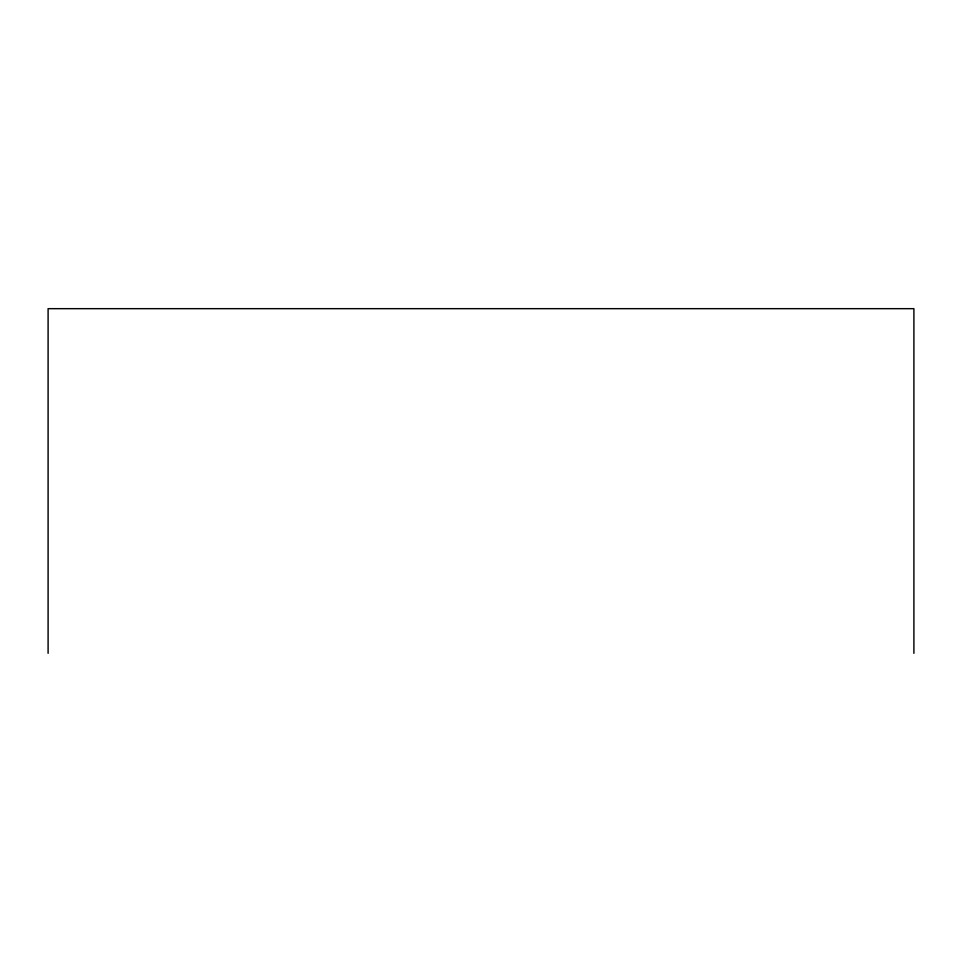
<?xml version="1.0" encoding="UTF-8"?>
<svg xmlns="http://www.w3.org/2000/svg" width="962" height="962" viewBox="0 0 962 962"><rect width="100%" height="100%" fill="white"/><g stroke="black" fill="none" stroke-linecap="round" stroke-linejoin="round"><path stroke-width="1.44" d="M913.9 653.33L913.9 308.67L48.1 308.67L48.1 653.33"/></g></svg>
